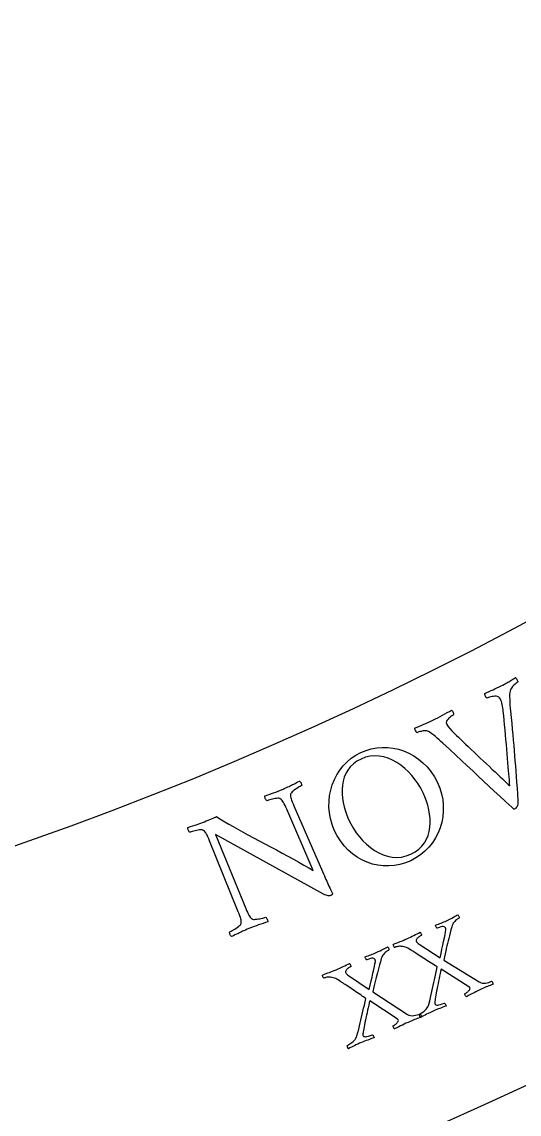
# Model space of a CAD drawing. Header units: millimetres. Extents: x -93 to 93, y -93 to 104.
# Drawn here: x 20.61 to 29.27, y -63.66 to -44.65 of the extents above; entities that cross this region are included whole.
import ezdxf

# ---------------------------------------------------------------- set-up
doc = ezdxf.new("R2010")
doc.units = ezdxf.units.MM
for name, color, linetype in [('CUT_OUTER', 1, 'Continuous'), ('ENGRAVE', 7, 'Continuous'), ('TEXT', 5, 'Continuous')]:
    doc.layers.add(name, color=color, linetype=linetype)

msp = doc.modelspace()

# ---------------------------------------------------------------- linework, layer by layer
at = {"layer": 'CUT_OUTER'}
msp.add_arc((-0.0002, -0.0002), 92.4998, 179.658282, 0.243527, dxfattribs=at)
at = {"layer": 'ENGRAVE'}
for radius in [90.65, 90.65, 88.2219, 83.7125, 83.7125, 80.1513, 73.5375, 73.5375, 69.6525, 62.4375, 62.4375]:
    msp.add_circle((0, 0), radius, dxfattribs=at)
at = {"layer": 'TEXT'}
for points in [[(27.7688, -56.8047), (27.8124, -56.7831), (27.855, -56.7612), (27.8966, -56.7391), (27.9373, -56.7168), (27.9773, -56.6946), (28.0171, -56.6726), (28.0566, -56.651), (28.0958, -56.6297), (28.1016, -56.6355), (28.1078, -56.6443), (28.1144, -56.6562), (28.1215, -56.6712), (28.1275, -56.686), (28.1308, -56.6976), (28.1314, -56.7059), (28.1293, -56.711), (28.1222, -56.7151), (28.112, -56.7218), (28.0985, -56.7312), (28.0819, -56.7432), (28.0643, -56.7572), (28.0479, -56.7723), (28.0328, -56.7885), (28.0188, -56.8059), (28.0083, -56.8241), (28.0035, -56.8427), (28.0046, -56.8617), (28.0114, -56.8812), (28.0285, -56.9081), (28.0577, -56.9439), (28.099, -56.9886), (28.1525, -57.0421), (28.181, -57.0697), (28.2139, -57.1013), (28.2513, -57.1371), (28.2932, -57.177), (28.3383, -57.2201), (28.3857, -57.2654), (28.4353, -57.3128), (28.4871, -57.3624), (28.5401, -57.4131), (28.5933, -57.4636), (28.6467, -57.514), (28.7004, -57.5642), (28.753, -57.6135), (28.8035, -57.6607), (28.8516, -57.7061), (28.8976, -57.7494), (28.9404, -57.7899), (28.9791, -57.8264), (29.0137, -57.8591), (29.0441, -57.888), (29.0694, -57.9118), (29.0882, -57.9294), (29.1006, -57.9408), (29.1066, -57.946), (29.1062, -57.9343), (29.105, -57.9131), (29.103, -57.8824), (29.1002, -57.8423), (29.0966, -57.7944), (29.0924, -57.7405), (29.0875, -57.6806), (29.082, -57.6147), (29.0759, -57.5439), (29.0695, -57.4696), (29.0627, -57.3917), (29.0556, -57.3103), (29.0482, -57.2267), (29.0407, -57.1426), (29.033, -57.0579), (29.0251, -56.9726), (29.0172, -56.8882), (29.0094, -56.8065), (29.0018, -56.7272), (28.9943, -56.6506), (28.9912, -56.6218), (28.9871, -56.5926), (28.982, -56.5632), (28.9758, -56.5333), (28.9687, -56.5048), (28.961, -56.4793), (28.9527, -56.4567), (28.9437, -56.4371), (28.9307, -56.4174), (28.9145, -56.4028), (28.8951, -56.3934), (28.8725, -56.3891), (28.8485, -56.3884), (28.8246, -56.3898), (28.801, -56.3933), (28.7776, -56.3989), (28.7562, -56.4052), (28.7385, -56.4109), (28.7246, -56.416), (28.7145, -56.4205), (28.7075, -56.4185), (28.7001, -56.4124), (28.6924, -56.4024), (28.6844, -56.3883), (28.6776, -56.3732), (28.6735, -56.3601), (28.6721, -56.3488), (28.6733, -56.3395), (28.7104, -56.3225), (28.7466, -56.3061), (28.7818, -56.2904), (28.816, -56.2754), (28.8502, -56.2602), (28.8851, -56.244), (28.9208, -56.2266), (28.9572, -56.2082), (28.9868, -56.1928), (29.0132, -56.1789), (29.0362, -56.1665), (29.0558, -56.1555), (29.0737, -56.1453), (29.0913, -56.135), (29.1087, -56.1245), (29.1257, -56.114), (29.1437, -56.1029), (29.1637, -56.0908), (29.1858, -56.0775), (29.2098, -56.0632), (29.2157, -56.069), (29.2219, -56.0781), (29.2286, -56.0905), (29.2357, -56.1063), (29.2418, -56.1216), (29.2453, -56.133), (29.2464, -56.1404), (29.2449, -56.1439), (29.2346, -56.1504), (29.2199, -56.1613), (29.2008, -56.1768), (29.1773, -56.1967), (29.154, -56.2198), (29.1353, -56.2449), (29.1214, -56.272), (29.1121, -56.301), (29.1079, -56.3254), (29.1055, -56.3578), (29.1049, -56.3983), (29.1061, -56.4469), (29.1085, -56.4989), (29.1117, -56.5494), (29.1156, -56.5984), (29.1201, -56.6459), (29.1308, -56.756), (29.1409, -56.8615), (29.1505, -56.9624), (29.1596, -57.0587), (29.1681, -57.1519), (29.1763, -57.2436), (29.1839, -57.3338), (29.1912, -57.4224), (29.1982, -57.511), (29.2054, -57.6014), (29.2126, -57.6934), (29.22, -57.7871), (29.2273, -57.8844), (29.2346, -57.9869), (29.2417, -58.0946), (29.2487, -58.2077), (29.2495, -58.238), (29.2476, -58.2644), (29.243, -58.2868), (29.2359, -58.3053), (29.2266, -58.3207), (29.216, -58.3337), (29.204, -58.3443), (29.1906, -58.3525), (29.1859, -58.3534), (29.1805, -58.3519), (29.1743, -58.3479), (29.1673, -58.3414), (29.1602, -58.3343), (29.1538, -58.3285), (29.1479, -58.3238), (29.1427, -58.3204), (29.037, -58.2234), (28.9351, -58.1294), (28.837, -58.0386), (28.7426, -57.9509), (28.6497, -57.8644), (28.5561, -57.7771), (28.4619, -57.689), (28.3671, -57.6), (28.2693, -57.5085), (28.1663, -57.4124), (28.0582, -57.3119), (27.9448, -57.2069), (27.9102, -57.1746), (27.8769, -57.1442), (27.8448, -57.1159), (27.8138, -57.0895), (27.7835, -57.0651), (27.7529, -57.0425), (27.7222, -57.0218), (27.6913, -57.0028), (27.6778, -56.9961), (27.6621, -56.9918), (27.6441, -56.9898), (27.6238, -56.9903), (27.6028, -56.9924), (27.5825, -56.9955), (27.5628, -56.9996), (27.5438, -57.0046), (27.5265, -57.01), (27.5118, -57.0149), (27.4996, -57.0195), (27.49, -57.0237), (27.4876, -57.0219), (27.4833, -57.0151), (27.4771, -57.0035), (27.4689, -56.9869), (27.4609, -56.97), (27.4555, -56.9573), (27.4524, -56.9488), (27.4519, -56.9446), (27.4976, -56.9245), (27.5393, -56.9063), (27.5772, -56.8903), (27.6111, -56.8763), (27.645, -56.8621), (27.6826, -56.8455), (27.7239, -56.8264), (27.7688, -56.8047)], [(26.5146, -57.3698), (26.6056, -57.3328), (26.6979, -57.3055), (26.7916, -57.2877), (26.8866, -57.2795), (26.9818, -57.2807), (27.0758, -57.2913), (27.1685, -57.3111), (27.2602, -57.3404), (27.3494, -57.3786), (27.435, -57.4254), (27.517, -57.4808), (27.5954, -57.5449), (27.6686, -57.6176), (27.735, -57.6989), (27.7948, -57.7889), (27.8478, -57.8876), (27.8893, -57.9855), (27.9203, -58.0844), (27.9407, -58.1842), (27.9503, -58.285), (27.9501, -58.3855), (27.9408, -58.4841), (27.9225, -58.5809), (27.8951, -58.6759), (27.859, -58.7676), (27.8146, -58.8545), (27.7618, -58.9366), (27.7007, -59.0138), (27.6319, -59.0846), (27.5561, -59.1476), (27.4733, -59.2026), (27.3834, -59.2497), (27.2907, -59.2873), (27.1964, -59.3151), (27.1005, -59.3332), (27.003, -59.3414), (26.9056, -59.34), (26.81, -59.3287), (26.7163, -59.3078), (26.6243, -59.2771), (26.5354, -59.2372), (26.4506, -59.1884), (26.37, -59.1309), (26.2936, -59.0646), (26.2229, -58.9899), (26.1594, -58.907), (26.103, -58.816), (26.0537, -58.717), (26.015, -58.6178), (25.9866, -58.518), (25.9684, -58.4174), (25.9604, -58.3161), (25.9619, -58.2157), (25.972, -58.1176), (25.9909, -58.0217), (26.0184, -57.9281), (26.0542, -57.8382), (26.098, -57.7531), (26.1498, -57.6729), (26.2095, -57.5976), (26.2763, -57.5288), (26.3494, -57.4678), (26.4288, -57.4149), (26.5146, -57.3698)], [(26.519, -57.4817), (26.4472, -57.52), (26.3849, -57.5645), (26.332, -57.615), (26.2887, -57.6717), (26.2539, -57.7331), (26.2266, -57.7976), (26.2067, -57.8654), (26.1944, -57.9365), (26.1888, -58.0097), (26.1891, -58.0841), (26.1955, -58.1596), (26.2077, -58.2363), (26.225, -58.3127), (26.2463, -58.3873), (26.2717, -58.4601), (26.3011, -58.531), (26.3404, -58.6111), (26.3852, -58.6886), (26.4354, -58.7634), (26.4911, -58.8355), (26.5513, -58.9033), (26.6152, -58.9651), (26.6827, -59.021), (26.7539, -59.0709), (26.8278, -59.1134), (26.9037, -59.147), (26.9815, -59.1717), (27.0611, -59.1875), (27.1419, -59.1927), (27.223, -59.1857), (27.3043, -59.1663), (27.3859, -59.1346), (27.4598, -59.0951), (27.5239, -59.0494), (27.5781, -58.9976), (27.6224, -58.9398), (27.6579, -58.8772), (27.6856, -58.811), (27.7054, -58.7414), (27.7174, -58.6683), (27.7223, -58.593), (27.721, -58.5171), (27.7134, -58.4404), (27.6995, -58.363), (27.6805, -58.2863), (27.6575, -58.2117), (27.6306, -58.1392), (27.5996, -58.0688), (27.5586, -57.9897), (27.5124, -57.9134), (27.4609, -57.8401), (27.4042, -57.7697), (27.3432, -57.7037), (27.2786, -57.6437), (27.2106, -57.5897), (27.1391, -57.5416), (27.0651, -57.5008), (26.9898, -57.4686), (26.9131, -57.4449), (26.8351, -57.4299), (26.7563, -57.4251), (26.6773, -57.4321), (26.5983, -57.451), (26.519, -57.4817)], [(23.794, -58.5708), (23.8251, -58.5582), (23.8557, -58.5457), (23.8861, -58.5333), (23.916, -58.5211), (23.9438, -58.5095), (23.9675, -58.4992), (23.9871, -58.4901), (24.0027, -58.4822), (24.0422, -58.5089), (24.091, -58.5399), (24.1491, -58.5751), (24.2164, -58.6144), (24.2913, -58.6571), (24.3718, -58.7023), (24.4581, -58.7498), (24.5502, -58.7998), (24.6461, -58.8513), (24.7437, -58.9035), (24.843, -58.9563), (24.9441, -59.0099), (25.0455, -59.0636), (25.1457, -59.1171), (25.2448, -59.1703), (25.3427, -59.2233), (25.4371, -59.2752), (25.5258, -59.325), (25.6086, -59.3728), (25.6856, -59.4186), (25.2256, -58.3546), (25.2101, -58.3192), (25.196, -58.288), (25.1832, -58.2609), (25.1718, -58.2379), (25.1601, -58.218), (25.1463, -58.2002), (25.1306, -58.1846), (25.1129, -58.1712), (25.1035, -58.1668), (25.0899, -58.1645), (25.0722, -58.1641), (25.0503, -58.1657), (25.0263, -58.1688), (25.0021, -58.1729), (24.9776, -58.1778), (24.9529, -58.1837), (24.9298, -58.1899), (24.91, -58.1957), (24.8937, -58.2011), (24.8807, -58.2061), (24.8724, -58.2002), (24.8651, -58.1919), (24.8586, -58.1814), (24.853, -58.1686), (24.8484, -58.1555), (24.8448, -58.1444), (24.8422, -58.1352), (24.8406, -58.1279), (24.8815, -58.1122), (24.9212, -58.0972), (24.9597, -58.0829), (24.9971, -58.0692), (25.0349, -58.0552), (25.0748, -58.0396), (25.1167, -58.0224), (25.1607, -58.0037), (25.1915, -57.9902), (25.2192, -57.9778), (25.2438, -57.9666), (25.2654, -57.9564), (25.2856, -57.9467), (25.3061, -57.9366), (25.3268, -57.9261), (25.3478, -57.9153), (25.37, -57.9039), (25.3946, -57.8914), (25.4214, -57.8779), (25.4504, -57.8634), (25.4559, -57.8687), (25.4616, -57.8756), (25.4677, -57.8841), (25.474, -57.8942), (25.4796, -57.9054), (25.4834, -57.9174), (25.4854, -57.9302), (25.4858, -57.9438), (25.4755, -57.9487), (25.4615, -57.9561), (25.4437, -57.9661), (25.4223, -57.9785), (25.3994, -57.9924), (25.3774, -58.0071), (25.3564, -58.0224), (25.3363, -58.0383), (25.3188, -58.054), (25.3058, -58.0683), (25.2972, -58.0813), (25.2931, -58.093), (25.2915, -58.1132), (25.2923, -58.1335), (25.2958, -58.154), (25.3019, -58.1746), (25.3105, -58.1978), (25.3216, -58.2258), (25.3353, -58.2588), (25.3515, -58.2965), (25.8476, -59.4372), (25.8645, -59.4761), (25.8803, -59.5126), (25.8951, -59.5465), (25.9088, -59.578), (25.9219, -59.6078), (25.9349, -59.6371), (25.9479, -59.6657), (25.9608, -59.6937), (25.9743, -59.7225), (25.989, -59.7536), (26.0049, -59.7869), (26.022, -59.8225), (26.0221, -59.8287), (26.0203, -59.8344), (26.0165, -59.8397), (26.0109, -59.8445), (26.0047, -59.8486), (25.9995, -59.852), (25.9952, -59.8545), (25.9918, -59.8562), (25.9846, -59.8582), (25.9747, -59.8593), (25.9619, -59.8595), (25.9464, -59.8588), (25.9286, -59.8562), (25.9091, -59.8511), (25.8877, -59.8432), (25.8646, -59.8328), (23.9873, -58.7932), (24.5128, -60.0812), (24.5276, -60.1167), (24.5413, -60.1478), (24.5538, -60.1746), (24.5651, -60.1969), (24.5767, -60.2162), (24.5899, -60.2337), (24.6048, -60.2495), (24.6213, -60.2636), (24.6307, -60.2681), (24.6443, -60.2708), (24.6619, -60.2715), (24.6837, -60.2703), (24.7078, -60.2677), (24.7324, -60.2643), (24.7575, -60.26), (24.7831, -60.2549), (24.8072, -60.2494), (24.8278, -60.2441), (24.8448, -60.239), (24.8582, -60.2341), (24.8666, -60.2399), (24.8742, -60.2478), (24.8808, -60.2578), (24.8867, -60.2698), (24.8914, -60.2823), (24.8948, -60.2936), (24.8968, -60.3037), (24.8975, -60.3128), (24.8547, -60.3271), (24.8135, -60.3411), (24.7737, -60.3545), (24.7355, -60.3676), (24.6969, -60.3811), (24.6559, -60.3963), (24.6126, -60.413), (24.5669, -60.4313), (24.5359, -60.4441), (24.5075, -60.4562), (24.4816, -60.4678), (24.4582, -60.4787), (24.4363, -60.4893), (24.4147, -60.4997), (24.3935, -60.5099), (24.3726, -60.52), (24.3504, -60.5307), (24.325, -60.5426), (24.2965, -60.5557), (24.2649, -60.57), (24.2596, -60.5646), (24.254, -60.5576), (24.2482, -60.5489), (24.2421, -60.5387), (24.2369, -60.5273), (24.2336, -60.5151), (24.232, -60.5022), (24.2323, -60.4886), (24.2429, -60.4838), (24.2572, -60.4765), (24.2752, -60.4667), (24.2968, -60.4543), (24.32, -60.4403), (24.3427, -60.4257), (24.3649, -60.4104), (24.3867, -60.3944), (24.4056, -60.3789), (24.4194, -60.3648), (24.4279, -60.3521), (24.4314, -60.3409), (24.434, -60.3207), (24.4342, -60.3005), (24.432, -60.2801), (24.4274, -60.2597), (24.4203, -60.2367), (24.4105, -60.2086), (24.3981, -60.1755), (24.3829, -60.1374), (23.8838, -58.9063), (23.8681, -58.8683), (23.8539, -58.8356), (23.8412, -58.8082), (23.8301, -58.7861), (23.8189, -58.7676), (23.8063, -58.751), (23.7921, -58.7362), (23.7765, -58.7233), (23.7664, -58.7176), (23.7517, -58.7143), (23.7325, -58.7135), (23.7086, -58.7153), (23.6826, -58.7187), (23.6568, -58.7231), (23.6312, -58.7284), (23.6057, -58.7348), (23.5824, -58.7412), (23.5634, -58.7467), (23.5485, -58.7514), (23.5379, -58.7552), (23.5284, -58.7455), (23.5207, -58.7351), (23.5148, -58.724), (23.5107, -58.7121), (23.5079, -58.7006), (23.5061, -58.6903), (23.5052, -58.6814), (23.5053, -58.6738), (23.5519, -58.6569), (23.594, -58.642), (23.6315, -58.6291), (23.6645, -58.6182), (23.6956, -58.6078), (23.7276, -58.5965), (23.7604, -58.5841), (23.794, -58.5708)], [(27.3165, -60.6086), (27.3495, -60.5935), (27.3809, -60.5787), (27.4108, -60.5641), (27.439, -60.5498), (27.4664, -60.5357), (27.4936, -60.5219), (27.5207, -60.5082), (27.5475, -60.4948), (27.5513, -60.4988), (27.5555, -60.5049), (27.5601, -60.5132), (27.5651, -60.5235), (27.5692, -60.5337), (27.571, -60.5415), (27.5706, -60.5468), (27.568, -60.5497), (27.5607, -60.5534), (27.5521, -60.5584), (27.5421, -60.5647), (27.5307, -60.5724), (27.5191, -60.5811), (27.5084, -60.5906), (27.4986, -60.6008), (27.4897, -60.6117), (27.483, -60.6231), (27.4798, -60.6348), (27.4802, -60.6468), (27.484, -60.659), (27.4905, -60.6697), (27.5006, -60.6807), (27.5143, -60.6921), (27.5316, -60.7039), (27.8951, -60.9377), (27.9109, -60.8637), (27.9264, -60.7918), (27.9416, -60.722), (27.9565, -60.6543), (27.97, -60.5916), (27.9808, -60.5367), (27.9889, -60.4897), (27.9944, -60.4505), (27.9947, -60.4446), (27.9944, -60.4389), (27.9936, -60.4336), (27.9922, -60.4285), (27.9906, -60.424), (27.9893, -60.4206), (27.9884, -60.4181), (27.9878, -60.4167), (27.9832, -60.4105), (27.9756, -60.4051), (27.965, -60.4005), (27.9513, -60.3968), (27.9333, -60.396), (27.9094, -60.4006), (27.8797, -60.4104), (27.8443, -60.4255), (27.8407, -60.4245), (27.8367, -60.4207), (27.832, -60.4141), (27.8268, -60.4048), (27.8219, -60.3947), (27.8184, -60.3859), (27.8161, -60.3784), (27.8152, -60.3722), (27.8424, -60.3619), (27.868, -60.3521), (27.892, -60.343), (27.9145, -60.3344), (27.9366, -60.3257), (27.9596, -60.3161), (27.9835, -60.3056), (28.0083, -60.2944), (28.0423, -60.2783), (28.0732, -60.263), (28.1011, -60.2486), (28.126, -60.2349), (28.1484, -60.2223), (28.1688, -60.2109), (28.1872, -60.2007), (28.2036, -60.1917), (28.2074, -60.1954), (28.2115, -60.2007), (28.2159, -60.2076), (28.2206, -60.216), (28.2246, -60.225), (28.2268, -60.2333), (28.2271, -60.2411), (28.2255, -60.2483), (28.2206, -60.251), (28.2133, -60.2555), (28.2035, -60.2619), (28.1913, -60.2701), (28.178, -60.2801), (28.1645, -60.2919), (28.1511, -60.3053), (28.1376, -60.3206), (28.1249, -60.3375), (28.114, -60.3561), (28.1048, -60.3762), (28.0974, -60.398), (28.0831, -60.4548), (28.0696, -60.5077), (28.0569, -60.5567), (28.0451, -60.6019), (28.034, -60.6452), (28.0233, -60.6885), (28.0131, -60.7319), (28.0032, -60.7754), (27.9932, -60.821), (27.9825, -60.8706), (27.9711, -60.9243), (27.9589, -60.982), (28.575, -61.36), (28.5987, -61.3714), (28.6246, -61.3783), (28.6528, -61.3807), (28.6832, -61.3786), (28.7137, -61.3734), (28.7419, -61.3667), (28.768, -61.3584), (28.7919, -61.3485), (28.7965, -61.3519), (28.8011, -61.3574), (28.8055, -61.365), (28.81, -61.3746), (28.8138, -61.3842), (28.8166, -61.3917), (28.8182, -61.3971), (28.8187, -61.4005), (28.7912, -61.4112), (28.7656, -61.421), (28.7421, -61.4301), (28.7204, -61.4384), (28.6988, -61.447), (28.6752, -61.457), (28.6496, -61.4683), (28.622, -61.4809), (28.5843, -61.4987), (28.5493, -61.5156), (28.5169, -61.5317), (28.4871, -61.547), (28.4575, -61.5625), (28.4254, -61.5793), (28.3908, -61.5973), (28.3538, -61.6166), (28.3483, -61.6134), (28.3428, -61.6078), (28.3375, -61.5999), (28.3322, -61.5897), (28.3281, -61.5795), (28.3262, -61.5718), (28.3267, -61.5664), (28.3293, -61.5634), (28.3358, -61.56), (28.3437, -61.5551), (28.3531, -61.5486), (28.3639, -61.5406), (28.3751, -61.5315), (28.3855, -61.5217), (28.3952, -61.5113), (28.4042, -61.5002), (28.4112, -61.4891), (28.4151, -61.4788), (28.4158, -61.4691), (28.4135, -61.4602), (28.4123, -61.4582), (28.4107, -61.4561), (28.4085, -61.4537), (28.4058, -61.4511), (28.4028, -61.4487), (28.3999, -61.4466), (28.3971, -61.445), (28.3943, -61.4438), (27.9109, -61.1372), (27.9026, -61.1752), (27.8941, -61.2151), (27.8855, -61.257), (27.8767, -61.3008), (27.8679, -61.3453), (27.8593, -61.3893), (27.8508, -61.4327), (27.8426, -61.4757), (27.8347, -61.5171), (27.8277, -61.5558), (27.8215, -61.5918), (27.816, -61.6252), (27.8114, -61.6548), (27.8077, -61.6794), (27.8049, -61.699), (27.803, -61.7136), (27.8029, -61.7162), (27.8028, -61.7194), (27.8026, -61.7232), (27.8024, -61.7276), (27.8025, -61.7323), (27.8032, -61.737), (27.8045, -61.7417), (27.8063, -61.7465), (27.8121, -61.7539), (27.8218, -61.7592), (27.8355, -61.7623), (27.853, -61.7632), (27.8749, -61.7608), (27.9018, -61.7541), (27.9336, -61.7429), (27.9704, -61.7274), (27.975, -61.7308), (27.9799, -61.7362), (27.9849, -61.7436), (27.99, -61.7529), (27.9944, -61.7622), (27.9973, -61.7696), (27.9986, -61.7752), (27.9983, -61.7789), (27.9715, -61.7888), (27.9446, -61.7989), (27.9174, -61.8093), (27.89, -61.8198), (27.8628, -61.8306), (27.8359, -61.8416), (27.8095, -61.8529), (27.7834, -61.8644), (27.7484, -61.8803), (27.7162, -61.8954), (27.6867, -61.9097), (27.6601, -61.9231), (27.6346, -61.9362), (27.6087, -61.9497), (27.5824, -61.9635), (27.5556, -61.9776), (27.5517, -61.9729), (27.548, -61.9664), (27.5446, -61.9583), (27.5415, -61.9485), (27.5388, -61.9389), (27.537, -61.9313), (27.5359, -61.9259), (27.5357, -61.9225), (27.5413, -61.9195), (27.5505, -61.9139), (27.5633, -61.9057), (27.5797, -61.8949), (27.5979, -61.8819), (27.6161, -61.8672), (27.6345, -61.8507), (27.6529, -61.8325), (27.6697, -61.813), (27.6832, -61.7929), (27.6933, -61.7721), (27.7001, -61.7507), (27.7146, -61.6904), (27.7281, -61.6328), (27.7408, -61.5778), (27.7527, -61.5255), (27.764, -61.4745), (27.775, -61.4234), (27.7859, -61.3723), (27.7966, -61.3211), (27.8074, -61.2688), (27.8188, -61.2144), (27.8308, -61.1578), (27.8433, -61.0991), (27.8238, -61.0861), (27.8019, -61.0718), (27.7776, -61.0561), (27.7508, -61.0391), (27.7226, -61.0212), (27.6939, -61.0027), (27.6646, -60.9838), (27.6349, -60.9644), (27.6054, -60.9451), (27.5768, -60.9265), (27.5491, -60.9087), (27.5223, -60.8915), (27.4972, -60.8755), (27.4745, -60.861), (27.4541, -60.848), (27.4362, -60.8365), (27.4215, -60.8271), (27.4111, -60.8203), (27.4048, -60.8163), (27.4027, -60.8149), (27.3772, -60.7982), (27.3533, -60.7839), (27.3309, -60.7721), (27.3101, -60.7627), (27.2895, -60.7552), (27.268, -60.7489), (27.2455, -60.744), (27.2221, -60.7404), (27.2063, -60.7389), (27.1901, -60.739), (27.1736, -60.7404), (27.1568, -60.7433), (27.1408, -60.7469), (27.127, -60.7506), (27.1153, -60.7543), (27.1058, -60.758), (27.1019, -60.7581), (27.0976, -60.7548), (27.093, -60.7483), (27.0881, -60.7385), (27.0839, -60.7278), (27.0814, -60.7186), (27.0808, -60.7109), (27.082, -60.7046), (27.115, -60.6911), (27.1457, -60.6787), (27.1739, -60.6676), (27.1997, -60.6577), (27.2255, -60.6476), (27.2535, -60.6361), (27.2838, -60.6231), (27.3165, -60.6086)], [(26.087, -61.1479), (26.1203, -61.1335), (26.152, -61.1193), (26.1821, -61.1053), (26.2107, -61.0916), (26.2384, -61.0781), (26.2658, -61.0648), (26.2931, -61.0517), (26.3202, -61.0388), (26.324, -61.0429), (26.328, -61.0491), (26.3325, -61.0574), (26.3372, -61.0678), (26.3411, -61.0781), (26.3428, -61.0859), (26.3423, -61.0912), (26.3396, -61.0941), (26.3323, -61.0976), (26.3236, -61.1024), (26.3134, -61.1086), (26.3019, -61.116), (26.2901, -61.1245), (26.2793, -61.1337), (26.2692, -61.1437), (26.2601, -61.1545), (26.2532, -61.1657), (26.2498, -61.1774), (26.2498, -61.1893), (26.2534, -61.2016), (26.2597, -61.2124), (26.2696, -61.2237), (26.2831, -61.2354), (26.3001, -61.2475), (26.6589, -61.4886), (26.6761, -61.4149), (26.693, -61.3433), (26.7097, -61.2739), (26.726, -61.2065), (26.7407, -61.1441), (26.7526, -61.0894), (26.7617, -61.0426), (26.7679, -61.0035), (26.7684, -60.9976), (26.7682, -60.9919), (26.7675, -60.9866), (26.7661, -60.9814), (26.7647, -60.977), (26.7635, -60.9735), (26.7626, -60.971), (26.762, -60.9696), (26.7576, -60.9632), (26.7501, -60.9577), (26.7395, -60.9529), (26.726, -60.9489), (26.7079, -60.9478), (26.684, -60.9519), (26.6541, -60.9611), (26.6183, -60.9755), (26.6148, -60.9743), (26.6108, -60.9705), (26.6063, -60.9638), (26.6013, -60.9544), (26.5966, -60.9443), (26.5933, -60.9354), (26.5912, -60.9278), (26.5903, -60.9216), (26.6177, -60.9118), (26.6436, -60.9026), (26.6678, -60.8939), (26.6904, -60.8858), (26.7127, -60.8775), (26.7359, -60.8684), (26.76, -60.8584), (26.785, -60.8477), (26.8193, -60.8323), (26.8505, -60.8176), (26.8787, -60.8037), (26.9039, -60.7906), (26.9265, -60.7785), (26.9471, -60.7675), (26.9657, -60.7577), (26.9823, -60.749), (26.986, -60.7528), (26.99, -60.7582), (26.9943, -60.7651), (26.9989, -60.7736), (27.0027, -60.7827), (27.0046, -60.7911), (27.0048, -60.7989), (27.0031, -60.806), (26.9981, -60.8086), (26.9907, -60.813), (26.9808, -60.8192), (26.9685, -60.8271), (26.9549, -60.8368), (26.9413, -60.8483), (26.9275, -60.8615), (26.9137, -60.8765), (26.9007, -60.8932), (26.8894, -60.9115), (26.8799, -60.9315), (26.872, -60.9531), (26.8565, -61.0096), (26.8419, -61.0622), (26.8283, -61.111), (26.8156, -61.1559), (26.8036, -61.1989), (26.792, -61.242), (26.7809, -61.2852), (26.7702, -61.3285), (26.7593, -61.3739), (26.7476, -61.4232), (26.7351, -61.4767), (26.7217, -61.5342), (27.33, -61.9245), (27.3535, -61.9364), (27.3793, -61.9438), (27.4074, -61.9468), (27.4379, -61.9453), (27.4684, -61.9408), (27.4968, -61.9346), (27.5231, -61.9268), (27.5472, -61.9174), (27.5517, -61.9209), (27.5561, -61.9265), (27.5605, -61.9342), (27.5647, -61.9439), (27.5683, -61.9535), (27.5709, -61.9611), (27.5724, -61.9666), (27.5729, -61.97), (27.5452, -61.9801), (27.5194, -61.9894), (27.4957, -61.998), (27.4739, -62.0059), (27.4521, -62.0141), (27.4283, -62.0235), (27.4025, -62.0343), (27.3746, -62.0464), (27.3366, -62.0634), (27.3012, -62.0796), (27.2685, -62.095), (27.2384, -62.1097), (27.2085, -62.1246), (27.176, -62.1407), (27.1411, -62.1581), (27.1037, -62.1766), (27.0983, -62.1733), (27.0929, -62.1676), (27.0877, -62.1596), (27.0827, -62.1493), (27.0788, -62.139), (27.0771, -62.1312), (27.0776, -62.1259), (27.0803, -62.123), (27.0869, -62.1197), (27.0949, -62.1149), (27.1044, -62.1086), (27.1154, -62.1009), (27.1267, -62.092), (27.1374, -62.0824), (27.1473, -62.0722), (27.1564, -62.0612), (27.1637, -62.0503), (27.1678, -62.04), (27.1687, -62.0304), (27.1665, -62.0215), (27.1654, -62.0195), (27.1638, -62.0173), (27.1617, -62.0148), (27.159, -62.0122), (27.1561, -62.0097), (27.1533, -62.0076), (27.1505, -62.0059), (27.1477, -62.0046), (26.6706, -61.6883), (26.6615, -61.7262), (26.6522, -61.7659), (26.6428, -61.8076), (26.6331, -61.8512), (26.6234, -61.8955), (26.6139, -61.9393), (26.6046, -61.9826), (26.5954, -62.0254), (26.5868, -62.0666), (26.579, -62.1052), (26.572, -62.1411), (26.5659, -62.1744), (26.5607, -62.2039), (26.5565, -62.2284), (26.5533, -62.2479), (26.5511, -62.2625), (26.5509, -62.2651), (26.5507, -62.2683), (26.5505, -62.2721), (26.5502, -62.2765), (26.5502, -62.2811), (26.5508, -62.2859), (26.552, -62.2906), (26.5537, -62.2954), (26.5594, -62.303), (26.569, -62.3085), (26.5825, -62.3118), (26.6, -62.3131), (26.622, -62.3112), (26.6491, -62.3049), (26.6811, -62.2944), (26.7181, -62.2796), (26.7227, -62.2832), (26.7274, -62.2887), (26.7323, -62.2961), (26.7372, -62.3055), (26.7415, -62.3149), (26.7442, -62.3224), (26.7454, -62.328), (26.745, -62.3317), (26.7181, -62.3411), (26.6909, -62.3506), (26.6635, -62.3604), (26.6359, -62.3704), (26.6085, -62.3807), (26.5814, -62.3912), (26.5547, -62.4019), (26.5284, -62.4129), (26.4931, -62.4281), (26.4606, -62.4425), (26.4309, -62.4561), (26.4039, -62.469), (26.3782, -62.4817), (26.352, -62.4946), (26.3254, -62.5079), (26.2984, -62.5215), (26.2946, -62.5166), (26.291, -62.5101), (26.2878, -62.5019), (26.2849, -62.492), (26.2824, -62.4824), (26.2807, -62.4748), (26.2798, -62.4693), (26.2796, -62.4659), (26.2853, -62.463), (26.2946, -62.4576), (26.3075, -62.4497), (26.3241, -62.4392), (26.3426, -62.4266), (26.3612, -62.4123), (26.3798, -62.3962), (26.3986, -62.3783), (26.4158, -62.3592), (26.4297, -62.3393), (26.4402, -62.3188), (26.4475, -62.2975), (26.4631, -62.2375), (26.4779, -62.1801), (26.4917, -62.1254), (26.5045, -62.0734), (26.5169, -62.0226), (26.529, -61.9718), (26.5409, -61.9209), (26.5526, -61.8699), (26.5645, -61.8179), (26.577, -61.7637), (26.5901, -61.7074), (26.6037, -61.649), (26.5846, -61.6355), (26.563, -61.6207), (26.539, -61.6046), (26.5125, -61.587), (26.4847, -61.5686), (26.4563, -61.5496), (26.4275, -61.5301), (26.3981, -61.51), (26.369, -61.4901), (26.3408, -61.471), (26.3135, -61.4526), (26.2871, -61.4349), (26.2623, -61.4184), (26.2398, -61.4034), (26.2198, -61.39), (26.2021, -61.3781), (26.1876, -61.3684), (26.1772, -61.3615), (26.171, -61.3573), (26.169, -61.3559), (26.1439, -61.3387), (26.1202, -61.3239), (26.0981, -61.3116), (26.0775, -61.3018), (26.0571, -61.2939), (26.0357, -61.2872), (26.0133, -61.2818), (25.9899, -61.2777), (25.9741, -61.276), (25.958, -61.2757), (25.9415, -61.2768), (25.9246, -61.2793), (25.9086, -61.2826), (25.8947, -61.286), (25.8829, -61.2895), (25.8733, -61.293), (25.8694, -61.293), (25.8652, -61.2897), (25.8607, -61.283), (25.856, -61.2731), (25.852, -61.2624), (25.8498, -61.2531), (25.8493, -61.2454), (25.8506, -61.2392), (25.8839, -61.2263), (25.9148, -61.2146), (25.9432, -61.204), (25.9692, -61.1946), (25.9952, -61.1851), (26.0234, -61.1741), (26.054, -61.1617), (26.087, -61.1479)]]:
    msp.add_lwpolyline(points, close=True, dxfattribs=at)

doc.saveas('drawing.dxf')
